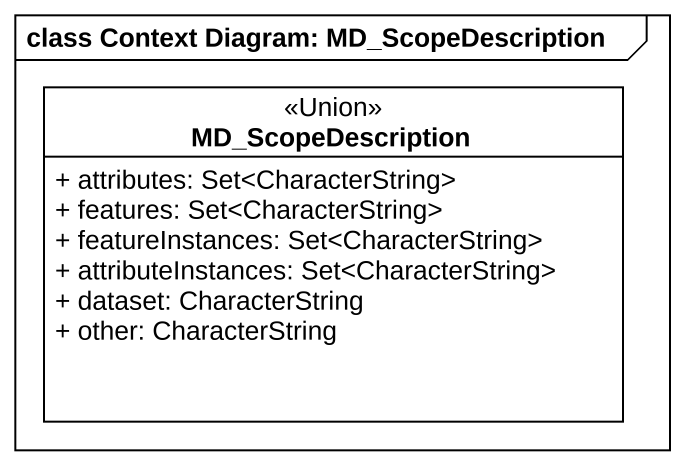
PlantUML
@startuml
mainframe class Context Diagram: MD_ScopeDescription
hide circle
hide empty members
skinparam classAttributeIconSize 0
class MD_ScopeDescription <<Union>> #FFFFFF {
  + attributes: Set<CharacterString>
  + features: Set<CharacterString>
  + featureInstances: Set<CharacterString>
  + attributeInstances: Set<CharacterString>
  + dataset: CharacterString
  + other: CharacterString
}
@enduml
